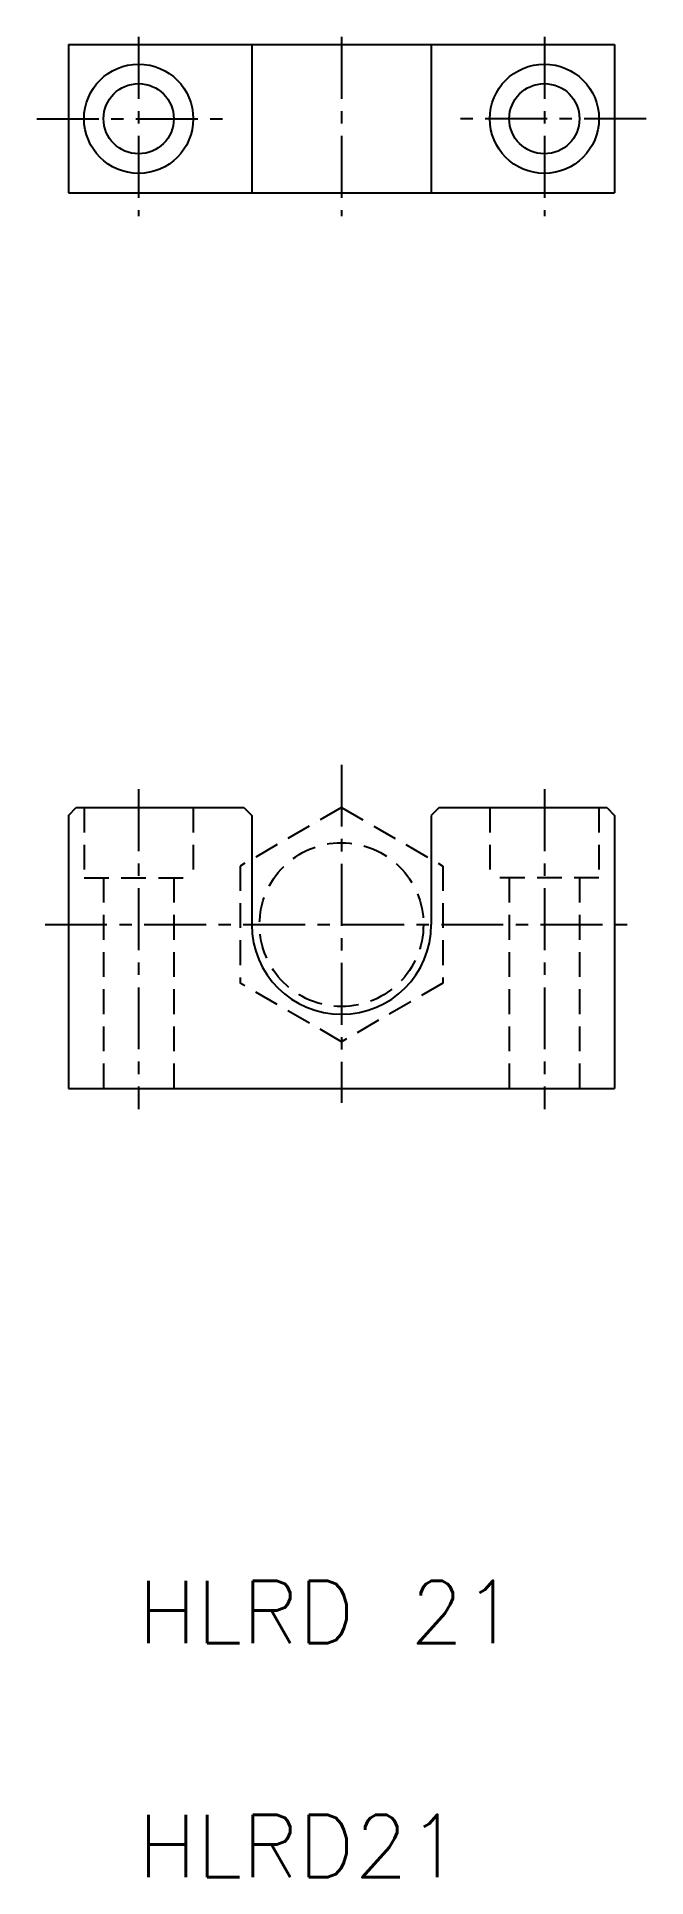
# Model space of a CAD drawing. Extents: x 3083 to 3161, y 47 to 283.
import ezdxf

# ---------------------------------------------------------------- set-up
doc = ezdxf.new("R2010")
doc.units = 0
doc.header["$LTSCALE"] = 0.25
doc.linetypes.add('CENTER', pattern=[50.8, 31.75, -6.35, 6.35, -6.35])
doc.linetypes.add('DASHED', pattern=[19.05, 12.7, -6.35])
doc.layers.get('0').update_dxf_attribs({"linetype": 'CONTINUOUS'})
doc.layers.add('CENTER', color=1, linetype='CENTER')
doc.styles.get("Standard").update_dxf_attribs({"font": 'txt.shx'})

msp = doc.modelspace()

# ---------------------------------------------------------------- linework, layer by layer
for p, q in [((3087.43, 282.11), (3157.43, 282.11)), ((3087.43, 282.11), (3087.43, 263.11)), ((3110.93, 282.11), (3110.93, 263.11)), ((3133.93, 282.11), (3133.93, 263.11)), ((3157.43, 282.11), (3157.43, 263.11)), ((3087.43, 263.11), (3157.43, 263.11)), ((3087.43, 183.31), (3088.43, 184.31)), ((3088.43, 184.31), (3109.93, 184.31)), ((3109.93, 184.31), (3110.93, 183.31)), ((3134.93, 184.31), (3133.93, 183.31)), ((3134.93, 184.31), (3156.43, 184.31)), ((3156.43, 184.31), (3157.43, 183.31)), ((3087.43, 183.31), (3087.43, 148.31)), ((3110.93, 183.31), (3110.93, 169.31)), ((3119.18, 182.45), (3119.18, 182.45)), ((3133.93, 183.31), (3133.93, 169.31)), ((3157.43, 183.31), (3157.43, 148.31)), ((3115.93, 180.57), (3115.93, 180.57)), ((3087.43, 148.31), (3157.43, 148.31))]:
    msp.add_line(p, q)
at = {"color": 3, "linetype": 'DASHED'}
for p, q in [((3089.43, 184.31), (3089.43, 175.31)), ((3103.43, 184.31), (3103.43, 175.31)), ((3122.43, 184.32), (3109.43, 176.82)), ((3122.43, 184.32), (3135.43, 176.82)), ((3141.43, 184.31), (3141.43, 175.31)), ((3155.43, 184.31), (3155.43, 175.31)), ((3089.43, 175.31), (3103.43, 175.31)), ((3091.93, 175.31), (3091.93, 148.31)), ((3100.93, 175.31), (3100.93, 148.31)), ((3109.43, 176.82), (3109.43, 161.81)), ((3135.43, 176.82), (3135.43, 161.81)), ((3155.43, 175.31), (3141.43, 175.31)), ((3143.93, 175.31), (3143.93, 148.31)), ((3152.93, 175.31), (3152.93, 148.31)), ((3122.43, 154.3), (3109.43, 161.81)), ((3135.43, 161.81), (3122.43, 154.3))]:
    msp.add_line(p, q, dxfattribs=at)
for centre, radius in [((3096.43, 272.61), 7), ((3148.43, 272.61), 7), ((3096.43, 272.61), 4.5), ((3148.43, 272.61), 4.5)]:
    msp.add_circle(centre, radius)
msp.add_circle((3122.43, 169.31), 10.5, dxfattribs=at)
msp.add_arc((3122.43, 169.31), 11.5, 180, 0)
at = {"layer": 'CENTER', "color": 1, "linetype": 'CENTER'}
for p, q in [((3096.43, 283.11), (3096.43, 260.11)), ((3122.43, 283.11), (3122.43, 260.11)), ((3148.43, 283.11), (3148.43, 260.11)), ((3083.38, 272.61), (3107.82, 272.61)), ((3161.48, 272.61), (3137.04, 272.61)), ((3122.43, 189.81), (3122.43, 146.47)), ((3096.43, 186.67), (3096.43, 145.67)), ((3148.43, 186.67), (3148.43, 145.67)), ((3084.43, 169.31), (3160.43, 169.31))]:
    msp.add_line(p, q, dxfattribs=at)

# ---------------------------------------------------------------- texts
for s, p in [('HLRD 21', (3096.31, 77.2)), ('HLRD21', (3096.31, 47.2))]:
    msp.add_text(s, height=8).set_placement(p)

doc.saveas('drawing.dxf')
